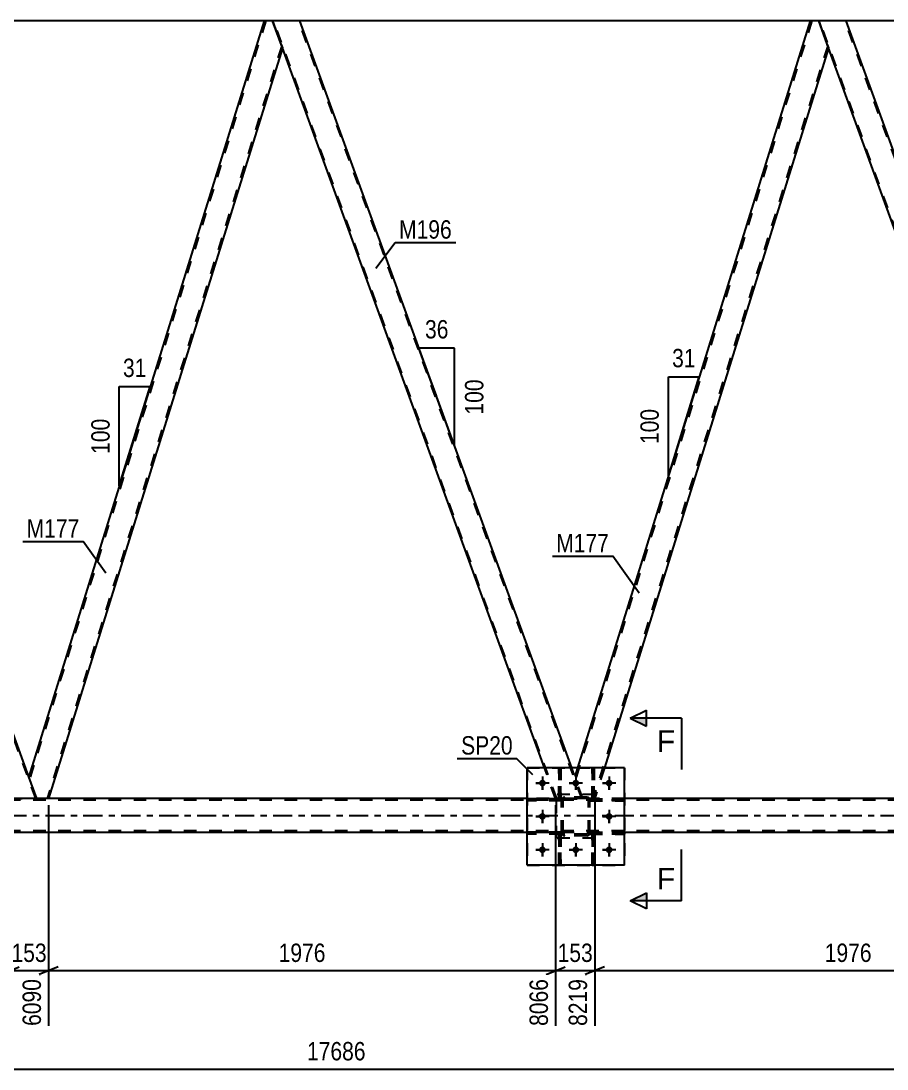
# Model space of a CAD drawing. Header units: millimetres. Extents: x -86 to 755, y -439 to 155.
# Drawn here: x 276.4 to 411.4, y -165.4 to -2 of the extents above; entities that cross this region are included whole.
import ezdxf

# ---------------------------------------------------------------- set-up
doc = ezdxf.new("R2010")
doc.units = ezdxf.units.MM
doc.linetypes.add('DXK_LINE_DOT2', pattern=[3.9198, 1.9599, -1.9599])
doc.linetypes.add('DXK_LINE_DOT3', pattern=[5.9187, 2.979, -0.9799, 0.9799, -0.9799])
doc.styles.add('Arial', font='ARIAL.TTF', dxfattribs={"height": 0.2})
doc.styles.add('Arial Narrow', font='ARIALN.TTF', dxfattribs={"height": 0.2})

# ---------------------------------------------------------------- blocks, each defined once
blk = doc.blocks.new('Part-814185138-3649 - 3452')
at = {"color": 7, "linetype": 'DXK_LINE_DOT2'}
for p, q in [((365.42, -133.6), (365.42, -128.77)), ((365.42, -128.77), (365.74, -128.77)), ((365.74, -128.77), (365.74, -133.6)), ((365.42, -129.37), (365.74, -129.37)), ((365.74, -133.6), (365.42, -133.6))]:
    blk.add_line(p, q, dxfattribs=at)
blk = doc.blocks.new('Part-814185138-3688 - 3452')
at = {"color": 2, "linetype": 'Continuous'}
for p, q in [((234.73, -2), (230.47, -2)), ((277.6, -119.8), (234.73, -2)), ((274.59, -123.22), (232, -6.2))]:
    blk.add_line(p, q, dxfattribs=at)
at = {"color": 7, "linetype": 'DXK_LINE_DOT2'}
for p, q in [((230.47, -2), (232, -6.2)), ((274.76, -123.22), (230.64, -2)), ((278.68, -123.22), (234.56, -2)), ((278.85, -123.22), (277.6, -119.8)), ((274.59, -123.22), (278.85, -123.22))]:
    blk.add_line(p, q, dxfattribs=at)
blk = doc.blocks.new('Part-814185138-3703 - 3452')
at = {"color": 2, "linetype": 'Continuous'}
for p, q in [((319.86, -2), (315.61, -2)), ((362.23, -118.4), (319.86, -2)), ((357.97, -118.4), (317.14, -6.2))]:
    blk.add_line(p, q, dxfattribs=at)
at = {"color": 7, "linetype": 'DXK_LINE_DOT2'}
for p, q in [((315.61, -2), (317.14, -6.2)), ((359.9, -123.22), (315.78, -2)), ((363.81, -123.22), (319.69, -2)), ((359.73, -123.22), (357.97, -118.4)), ((363.98, -123.22), (362.23, -118.4)), ((363.98, -123.22), (359.73, -123.22))]:
    blk.add_line(p, q, dxfattribs=at)
blk = doc.blocks.new('Part-814185138-3708 - 3452')
at = {"color": 2, "linetype": 'Continuous'}
for p, q in [((314.29, -2), (277.59, -119.75)), ((315.61, -2), (314.29, -2)), ((317.14, -6.2), (315.61, -2)), ((317.15, -6.25), (280.69, -123.22)), ((278.85, -123.22), (277.6, -119.8))]:
    blk.add_line(p, q, dxfattribs=at)
at = {"color": 7, "linetype": 'DXK_LINE_DOT2'}
for p, q in [((314.54, -2), (277.72, -120.12)), ((317.02, -5.88), (280.44, -123.22)), ((317.14, -6.2), (317.15, -6.25)), ((317.15, -6.25), (317.14, -6.2)), ((277.6, -119.8), (277.59, -119.75)), ((280.69, -123.22), (278.85, -123.22))]:
    blk.add_line(p, q, dxfattribs=at)
blk = doc.blocks.new('Part-814185138-3718 - 3452')
at = {"color": 7, "linetype": 'DXK_LINE_DOT2'}
for p, q in [((355.27, -118.4), (370.47, -118.4)), ((355.27, -118.4), (355.27, -133.6)), ((370.47, -118.4), (370.47, -133.6)), ((355.27, -133.6), (370.47, -133.6))]:
    blk.add_line(p, q, dxfattribs=at)
blk = doc.blocks.new('Part-814185138-3723 - 3452')
at = {"color": 7, "linetype": 'DXK_LINE_DOT2'}
for p, q in [((640.85, -123.46), (37.91, -123.46)), ((370.47, -123.22), (355.27, -123.22)), ((640.85, -128.26), (37.12, -128.26)), ((370.47, -128.5), (355.27, -128.5))]:
    blk.add_line(p, q, dxfattribs=at)
at = {"color": 2, "linetype": 'Continuous'}
for p, q in [((355.27, -123.22), (200.2, -123.22)), ((525.54, -123.22), (370.47, -123.22)), ((355.27, -128.5), (200.2, -128.5)), ((525.54, -128.5), (370.47, -128.5))]:
    blk.add_line(p, q, dxfattribs=at)
at = {"color": 7, "linetype": 'DXK_LINE_DOT3'}
blk.add_line((37.51, -125.86), (640.85, -125.86), dxfattribs=at)
blk = doc.blocks.new('Part-814185138-3728 - 3452')
at = {"color": 2, "linetype": 'Continuous'}
for p, q in [((370.47, -118.4), (355.27, -118.4)), ((355.27, -133.6), (355.27, -118.4)), ((370.47, -133.6), (370.47, -118.4)), ((370.47, -133.6), (355.27, -133.6))]:
    blk.add_line(p, q, dxfattribs=at)
blk = doc.blocks.new('Part-814185138-3860 - 3452')
at = {"color": 7, "linetype": 'DXK_LINE_DOT2'}
for p, q in [((365.87, -122.6), (359.87, -122.6)), ((359.87, -129.4), (359.87, -122.6)), ((365.87, -129.4), (365.87, -122.6)), ((365.87, -129.4), (359.87, -129.4))]:
    blk.add_line(p, q, dxfattribs=at)
blk = doc.blocks.new('Part-814185138-3731 - 3452')
at = {"color": 7, "linetype": 'DXK_LINE_DOT2'}
for p, q in [((360.22, -123.25), (360.22, -118.4)), ((360.22, -118.4), (360.54, -118.4)), ((360.54, -118.4), (360.54, -123.25)), ((360.22, -122.65), (360.54, -122.65)), ((360.54, -123.25), (360.22, -123.25))]:
    blk.add_line(p, q, dxfattribs=at)
blk = doc.blocks.new('Part-814185138-3752 - 3452')
at = {"color": 2, "linetype": 'Continuous'}
for p, q in [((314.29, -2), (234.73, -2)), ((399.42, -2), (319.86, -2)), ((484.56, -2), (405, -2))]:
    blk.add_line(p, q, dxfattribs=at)
at = {"color": 7, "linetype": 'DXK_LINE_DOT2'}
for p, q in [((319.86, -2), (314.29, -2)), ((405, -2), (399.42, -2))]:
    blk.add_line(p, q, dxfattribs=at)
blk = doc.blocks.new('Part-814185138-3758 - 3452')
at = {"color": 7, "linetype": 'DXK_LINE_DOT2'}
for p, q in [((399.67, -2), (362.86, -120.12)), ((402.15, -5.88), (365.58, -123.22)), ((402.27, -6.2), (402.29, -6.25)), ((402.29, -6.25), (402.27, -6.2)), ((363.14, -118.4), (362.72, -119.75)), ((367.33, -118.4), (365.83, -123.22)), ((363.98, -123.22), (362.72, -119.75)), ((365.83, -123.22), (363.98, -123.22))]:
    blk.add_line(p, q, dxfattribs=at)
at = {"color": 2, "linetype": 'Continuous'}
for p, q in [((399.42, -2), (363.14, -118.4)), ((400.74, -2), (399.42, -2)), ((402.27, -6.2), (400.74, -2)), ((402.29, -6.25), (367.33, -118.4))]:
    blk.add_line(p, q, dxfattribs=at)
blk = doc.blocks.new('Part-814185138-3892 - 3452')
at = {"color": 7, "linetype": 'DXK_LINE_DOT2'}
for p, q in [((360.67, -128.44), (355.27, -128.44)), ((355.27, -128.76), (355.27, -128.44)), ((360.67, -128.76), (355.27, -128.76)), ((360.07, -128.76), (360.07, -128.44)), ((360.67, -128.44), (360.67, -128.76))]:
    blk.add_line(p, q, dxfattribs=at)
blk = doc.blocks.new('Part-814185138-3763 - 3452')
at = {"color": 2, "linetype": 'Continuous'}
for p, q in [((405, -2), (400.74, -2)), ((447.87, -119.8), (405, -2)), ((444.86, -123.22), (402.27, -6.2))]:
    blk.add_line(p, q, dxfattribs=at)
at = {"color": 7, "linetype": 'DXK_LINE_DOT2'}
for p, q in [((400.74, -2), (402.27, -6.2)), ((445.03, -123.22), (400.91, -2)), ((448.95, -123.22), (404.83, -2)), ((449.12, -123.22), (447.87, -119.8)), ((444.86, -123.22), (449.12, -123.22))]:
    blk.add_line(p, q, dxfattribs=at)
blk = doc.blocks.new('Part-814185138-3890 - 3452')
at = {"color": 7, "linetype": 'DXK_LINE_DOT2'}
for p, q in [((365.07, -128.76), (365.07, -128.44)), ((365.07, -128.44), (370.47, -128.44)), ((370.47, -128.76), (365.07, -128.76)), ((365.67, -128.76), (365.67, -128.44)), ((370.47, -128.44), (370.47, -128.76))]:
    blk.add_line(p, q, dxfattribs=at)
blk = doc.blocks.new('Part-814185138-3888 - 3452')
at = {"color": 7, "linetype": 'DXK_LINE_DOT2'}
for p, q in [((365.87, -122.6), (359.87, -122.6)), ((359.87, -129.4), (359.87, -122.6)), ((365.87, -129.4), (365.87, -122.6)), ((365.87, -129.4), (359.87, -129.4))]:
    blk.add_line(p, q, dxfattribs=at)
blk = doc.blocks.new('Part-814185138-3778 - 3452')
at = {"color": 7, "linetype": 'DXK_LINE_DOT2'}
for p, q in [((370.47, -123.24), (365.07, -123.24)), ((365.07, -123.24), (365.07, -123.56)), ((365.07, -123.56), (370.47, -123.56)), ((365.67, -123.56), (365.67, -123.24)), ((370.47, -123.56), (370.47, -123.24))]:
    blk.add_line(p, q, dxfattribs=at)
blk = doc.blocks.new('Part-814185138-3781 - 3452')
at = {"color": 7, "linetype": 'DXK_LINE_DOT2'}
for p, q in [((370.47, -128.44), (365.07, -128.44)), ((365.07, -128.44), (365.07, -128.76)), ((365.07, -128.76), (370.47, -128.76)), ((365.67, -128.76), (365.67, -128.44)), ((370.47, -128.76), (370.47, -128.44))]:
    blk.add_line(p, q, dxfattribs=at)
blk = doc.blocks.new('Part-814185138-3784 - 3452')
at = {"color": 7, "linetype": 'DXK_LINE_DOT2'}
for p, q in [((360.67, -123.24), (355.27, -123.24)), ((355.27, -123.24), (355.27, -123.56)), ((360.67, -123.56), (355.27, -123.56)), ((360.07, -123.56), (360.07, -123.24)), ((360.67, -123.56), (360.67, -123.24))]:
    blk.add_line(p, q, dxfattribs=at)
blk = doc.blocks.new('Part-814185138-3787 - 3452')
at = {"color": 7, "linetype": 'DXK_LINE_DOT2'}
for p, q in [((360.67, -128.44), (355.27, -128.44)), ((355.27, -128.44), (355.27, -128.76)), ((360.67, -128.76), (355.27, -128.76)), ((360.07, -128.76), (360.07, -128.44)), ((360.67, -128.76), (360.67, -128.44))]:
    blk.add_line(p, q, dxfattribs=at)
blk = doc.blocks.new('Part-814185138-3813 - 3452')
at = {"color": 7, "linetype": 'DXK_LINE_DOT2'}
for p, q in [((360.54, -128.77), (360.22, -128.77)), ((360.22, -128.77), (360.22, -133.6)), ((360.54, -133.6), (360.54, -128.77)), ((360.22, -129.37), (360.54, -129.37)), ((360.22, -133.6), (360.54, -133.6))]:
    blk.add_line(p, q, dxfattribs=at)
blk = doc.blocks.new('Part-814185138-3836 - 3452')
at = {"color": 7, "linetype": 'DXK_LINE_DOT2'}
for p, q in [((365.74, -128.77), (365.42, -128.77)), ((365.42, -128.77), (365.42, -133.6)), ((365.74, -133.6), (365.74, -128.77)), ((365.42, -129.37), (365.74, -129.37)), ((365.42, -133.6), (365.74, -133.6))]:
    blk.add_line(p, q, dxfattribs=at)
blk = doc.blocks.new('Part-814185138-3847 - 3452')
at = {"color": 7, "linetype": 'DXK_LINE_DOT2'}
for p, q in [((365.42, -123.25), (365.42, -118.4)), ((365.42, -118.4), (365.74, -118.4)), ((365.74, -118.4), (365.74, -123.25)), ((365.42, -122.65), (365.74, -122.65)), ((365.74, -123.25), (365.42, -123.25))]:
    blk.add_line(p, q, dxfattribs=at)
blk = doc.blocks.new('Bolt-814185138-3848 - 3452')
at = {"linetype": 'Continuous'}
for points in [[(358.19, -120.8, -1), (357.15, -120.8, -1)], [(363.39, -120.8, -1), (362.35, -120.8, -1)], [(368.59, -120.8, -1), (367.55, -120.8, -1)], [(358.19, -126, -1), (357.15, -126, -1)], [(368.59, -126, -1), (367.55, -126, -1)], [(358.19, -131.2, -1), (357.15, -131.2, -1)], [(363.39, -131.2, -1), (362.35, -131.2, -1)], [(368.59, -131.2, -1), (367.55, -131.2, -1)]]:
    blk.add_hatch(color=1, dxfattribs=at).paths.add_polyline_path(points)
at = {"color": 1, "linetype": 'Continuous'}
for p, q in [((358.71, -120.8), (356.63, -120.8)), ((357.67, -119.76), (357.67, -121.84)), ((363.91, -120.8), (361.83, -120.8)), ((362.87, -119.76), (362.87, -121.84)), ((369.11, -120.8), (367.03, -120.8)), ((368.07, -119.76), (368.07, -121.84)), ((357.67, -124.96), (357.67, -127.04)), ((368.07, -124.96), (368.07, -127.04)), ((358.71, -126), (356.63, -126)), ((369.11, -126), (367.03, -126)), ((357.67, -130.16), (357.67, -132.24)), ((362.87, -130.16), (362.87, -132.24)), ((368.07, -130.16), (368.07, -132.24)), ((358.71, -131.2), (356.63, -131.2)), ((363.91, -131.2), (361.83, -131.2)), ((369.11, -131.2), (367.03, -131.2))]:
    blk.add_line(p, q, dxfattribs=at)
blk = doc.blocks.new('Bolt-814185138-3849 - 3452')
at = {"color": 1, "linetype": 'Continuous'}
for p, q in [((356.63, -120.8), (357.32, -120.8)), ((357.67, -119.76), (357.67, -120.46)), ((358.71, -120.8), (358.01, -120.8)), ((361.83, -120.8), (362.52, -120.8)), ((362.87, -119.76), (362.87, -120.46)), ((363.91, -120.8), (363.21, -120.8)), ((367.03, -120.8), (367.72, -120.8)), ((368.07, -119.76), (368.07, -120.46)), ((369.11, -120.8), (368.41, -120.8)), ((357.67, -121.84), (357.67, -121.15)), ((362.87, -121.84), (362.87, -121.15)), ((368.07, -121.84), (368.07, -121.15)), ((357.67, -124.96), (357.67, -125.66)), ((368.07, -124.96), (368.07, -125.66)), ((356.63, -126), (357.32, -126)), ((357.67, -127.04), (357.67, -126.35)), ((358.71, -126), (358.01, -126)), ((367.03, -126), (367.72, -126)), ((368.07, -127.04), (368.07, -126.35)), ((369.11, -126), (368.41, -126)), ((357.67, -130.16), (357.67, -130.86)), ((362.87, -130.16), (362.87, -130.86)), ((368.07, -130.16), (368.07, -130.86)), ((356.63, -131.2), (357.32, -131.2)), ((357.67, -132.24), (357.67, -131.55)), ((358.71, -131.2), (358.01, -131.2)), ((361.83, -131.2), (362.52, -131.2)), ((362.87, -132.24), (362.87, -131.55)), ((363.91, -131.2), (363.21, -131.2)), ((367.03, -131.2), (367.72, -131.2)), ((368.07, -132.24), (368.07, -131.55)), ((369.11, -131.2), (368.41, -131.2))]:
    blk.add_line(p, q, dxfattribs=at)
blk = doc.blocks.new('Part-814185138-3855 - 3452')
at = {"color": 7, "linetype": 'DXK_LINE_DOT2'}
for p, q in [((360.22, -133.6), (360.22, -128.77)), ((360.22, -128.77), (360.54, -128.77)), ((360.54, -128.77), (360.54, -133.6)), ((360.22, -129.37), (360.54, -129.37)), ((360.54, -133.6), (360.22, -133.6))]:
    blk.add_line(p, q, dxfattribs=at)
blk = doc.blocks.new('Part-814185138-3859 - 3452')
at = {"color": 7, "linetype": 'DXK_LINE_DOT2'}
for p, q in [((360.67, -123.48), (360.7, -123.3)), ((360.7, -123.3), (360.67, -123.48)), ((360.67, -128.52), (360.67, -123.48)), ((360.91, -123.48), (360.93, -123.39)), ((360.91, -128.52), (360.91, -123.48)), ((360.93, -123.39), (360.98, -123.31)), ((360.96, -123.04), (361.15, -123)), ((361.15, -123), (360.96, -123.04)), ((360.98, -123.31), (361.06, -123.26)), ((361.06, -123.26), (361.15, -123.24)), ((364.59, -123), (361.15, -123)), ((361.15, -123.24), (364.59, -123.24)), ((364.59, -123), (364.77, -123.04)), ((364.77, -123.04), (364.59, -123)), ((364.59, -123.24), (364.68, -123.26)), ((364.68, -123.26), (364.76, -123.31)), ((364.76, -123.31), (364.81, -123.39)), ((364.81, -123.39), (364.83, -123.48)), ((364.83, -128.52), (364.83, -123.48)), ((365.03, -123.3), (365.07, -123.48)), ((365.07, -123.48), (365.03, -123.3)), ((365.07, -128.52), (365.07, -123.48)), ((360.7, -128.71), (360.67, -128.52)), ((360.67, -128.52), (360.7, -128.71)), ((360.93, -128.62), (360.91, -128.52)), ((360.98, -128.69), (360.93, -128.62)), ((361.15, -129), (360.96, -128.97)), ((360.96, -128.97), (361.15, -129)), ((361.06, -128.75), (360.98, -128.69)), ((361.15, -128.76), (361.06, -128.75)), ((364.59, -128.76), (361.15, -128.76)), ((364.59, -129), (361.15, -129)), ((364.68, -128.75), (364.59, -128.76)), ((364.77, -128.97), (364.59, -129)), ((364.59, -129), (364.77, -128.97)), ((364.76, -128.69), (364.68, -128.75)), ((364.81, -128.62), (364.76, -128.69)), ((364.83, -128.52), (364.81, -128.62)), ((365.07, -128.52), (365.03, -128.71)), ((365.03, -128.71), (365.07, -128.52))]:
    blk.add_line(p, q, dxfattribs=at)
at = {"color": 7, "linetype": 'DXK_LINE_DOT3'}
blk.add_line((362.87, -126), (362.87, -126), dxfattribs=at)
at = {"color": 7, "linetype": 'DXK_LINE_DOT2'}
for centre, start, end in [((361.15, -123.48), 112.5, 157.5), ((361.15, -123.48), 112.5, 157.5), ((364.59, -123.48), 22.5, 67.5), ((364.59, -123.48), 22.5, 67.5), ((361.15, -128.52), 202.5, 247.5), ((361.15, -128.52), 202.5, 247.5), ((364.59, -128.52), 292.5, 337.5), ((364.59, -128.52), 292.5, 337.5)]:
    blk.add_arc(centre, 0.48, start, end, dxfattribs=at)
blk = doc.blocks.new('Part-814185138-3861 - 3452')
at = {"color": 7, "linetype": 'DXK_LINE_DOT2'}
for p, q in [((365.07, -123.56), (365.07, -123.24)), ((365.07, -123.24), (370.47, -123.24)), ((370.47, -123.56), (365.07, -123.56)), ((365.67, -123.56), (365.67, -123.24)), ((370.47, -123.24), (370.47, -123.56))]:
    blk.add_line(p, q, dxfattribs=at)
blk = doc.blocks.new('Part-814185138-3864 - 3452')
at = {"color": 2, "linetype": 'Continuous'}
blk.add_line((365.74, -118.4), (365.42, -118.4), dxfattribs=at)
at = {"color": 7, "linetype": 'DXK_LINE_DOT2'}
for p, q in [((365.42, -118.4), (365.42, -123.25)), ((365.74, -123.25), (365.74, -118.4)), ((365.42, -122.65), (365.74, -122.65)), ((365.42, -123.25), (365.74, -123.25))]:
    blk.add_line(p, q, dxfattribs=at)
blk = doc.blocks.new('Part-814185138-3889 - 3452')
at = {"color": 7, "linetype": 'DXK_LINE_DOT2'}
for p, q in [((360.67, -123.48), (360.7, -123.3)), ((360.7, -123.3), (360.67, -123.48)), ((360.67, -128.52), (360.67, -123.48)), ((360.91, -123.48), (360.93, -123.39)), ((360.91, -128.52), (360.91, -123.48)), ((360.93, -123.39), (360.98, -123.31)), ((360.96, -123.04), (361.15, -123)), ((361.15, -123), (360.96, -123.04)), ((360.98, -123.31), (361.06, -123.26)), ((361.06, -123.26), (361.15, -123.24)), ((364.59, -123), (361.15, -123)), ((361.15, -123.24), (364.59, -123.24)), ((364.59, -123), (364.77, -123.04)), ((364.77, -123.04), (364.59, -123)), ((364.59, -123.24), (364.68, -123.26)), ((364.68, -123.26), (364.76, -123.31)), ((364.76, -123.31), (364.81, -123.39)), ((364.81, -123.39), (364.83, -123.48)), ((364.83, -128.52), (364.83, -123.48)), ((365.03, -123.3), (365.07, -123.48)), ((365.07, -123.48), (365.03, -123.3)), ((365.07, -128.52), (365.07, -123.48)), ((360.7, -128.71), (360.67, -128.52)), ((360.67, -128.52), (360.7, -128.71)), ((360.93, -128.62), (360.91, -128.52)), ((360.98, -128.69), (360.93, -128.62)), ((361.15, -129), (360.96, -128.97)), ((360.96, -128.97), (361.15, -129)), ((361.06, -128.75), (360.98, -128.69)), ((361.15, -128.76), (361.06, -128.75)), ((364.59, -128.76), (361.15, -128.76)), ((364.59, -129), (361.15, -129)), ((364.68, -128.75), (364.59, -128.76)), ((364.77, -128.97), (364.59, -129)), ((364.59, -129), (364.77, -128.97)), ((364.76, -128.69), (364.68, -128.75)), ((364.81, -128.62), (364.76, -128.69)), ((364.83, -128.52), (364.81, -128.62)), ((365.07, -128.52), (365.03, -128.71)), ((365.03, -128.71), (365.07, -128.52))]:
    blk.add_line(p, q, dxfattribs=at)
at = {"color": 7, "linetype": 'DXK_LINE_DOT3'}
blk.add_line((362.87, -126), (362.87, -126), dxfattribs=at)
at = {"color": 7, "linetype": 'DXK_LINE_DOT2'}
for centre, start, end in [((361.15, -123.48), 112.5, 157.5), ((361.15, -123.48), 112.5, 157.5), ((364.59, -123.48), 22.5, 67.5), ((364.59, -123.48), 22.5, 67.5), ((361.15, -128.52), 202.5, 247.5), ((361.15, -128.52), 202.5, 247.5), ((364.59, -128.52), 292.5, 337.5), ((364.59, -128.52), 292.5, 337.5)]:
    blk.add_arc(centre, 0.48, start, end, dxfattribs=at)
blk = doc.blocks.new('Part-814185138-3891 - 3452')
at = {"color": 7, "linetype": 'DXK_LINE_DOT2'}
for p, q in [((360.67, -123.24), (355.27, -123.24)), ((355.27, -123.56), (355.27, -123.24)), ((360.67, -123.56), (355.27, -123.56)), ((360.07, -123.56), (360.07, -123.24)), ((360.67, -123.24), (360.67, -123.56))]:
    blk.add_line(p, q, dxfattribs=at)
blk = doc.blocks.new('Part-814185138-3893 - 3452')
at = {"color": 2, "linetype": 'Continuous'}
blk.add_line((360.54, -118.4), (360.22, -118.4), dxfattribs=at)
at = {"color": 7, "linetype": 'DXK_LINE_DOT2'}
for p, q in [((360.22, -118.4), (360.22, -123.25)), ((360.54, -123.25), (360.54, -118.4)), ((360.22, -122.65), (360.54, -122.65)), ((360.22, -123.25), (360.54, -123.25))]:
    blk.add_line(p, q, dxfattribs=at)
blk = doc.blocks.new('AngleDimension-814185138-4967 - 3452')
at = {"color": 7, "linetype": 'Continuous'}
for p, q in [((291.7, -59), (296.52, -59)), ((291.7, -74.47), (296.52, -59)), ((291.7, -74.47), (291.7, -59)), ((292.61, -71.54), (296.52, -59))]:
    blk.add_line(p, q, dxfattribs=at)
at = {"color": 0}
for points in [[(296.54, -58.1), (296.54, -53.9), (291.68, -53.9), (291.68, -58.1)], [(290.8, -63.39), (286.6, -63.39), (286.6, -70.08), (290.8, -70.08)]]:
    blk.add_wipeout(points, dxfattribs=at)
at = {"color": 3, "style": 'Arial Narrow'}
blk.add_text('31', height=2.863, dxfattribs=at).set_placement((292.28, -57.5))
blk.add_text('100', height=2.863, rotation=90.0002, dxfattribs=at).set_placement((290.2, -69.48))
blk = doc.blocks.new('StraightDimension-814185138-4746 - 3452')
at = {"color": 7, "linetype": 'Continuous'}
for p, q in [((359.73, -124.22), (359.73, -158.65)), ((365.83, -124.22), (365.83, -158.65)), ((358.23, -150.63), (361.23, -149.43)), ((359.73, -150.03), (365.83, -150.03)), ((367.33, -149.43), (364.33, -150.63))]:
    blk.add_line(p, q, dxfattribs=at)
at = {"color": 0}
blk.add_wipeout([(366.12, -149.28), (366.12, -145.08), (359.44, -145.08), (359.44, -149.28)], dxfattribs=at)
at = {"color": 0, "linetype": 'Continuous'}
blk.add_wipeout([(365.23, -150.73), (361.03, -150.73), (361.03, -159.25), (365.23, -159.25)], dxfattribs=at)
at = {"color": 3, "style": 'Arial Narrow'}
blk.add_text('153', height=2.863, dxfattribs=at).set_placement((360.04, -148.68))
at = {"color": 3, "linetype": 'Continuous', "style": 'Arial Narrow'}
blk.add_text('8219', height=2.863, rotation=90.0002, dxfattribs=at).set_placement((364.63, -158.65))
blk = doc.blocks.new('StraightDimension-814185138-4540 - 3452')
at = {"color": 7, "linetype": 'Continuous'}
blk.add_line((-0.64, -165.37), (651.71, -165.37), dxfattribs=at)
at = {"color": 0}
blk.add_wipeout([(330.71, -164.62), (330.71, -160.42), (320.37, -160.42), (320.37, -164.62)], dxfattribs=at)
at = {"color": 3, "style": 'Arial Narrow'}
blk.add_text('17686', height=2.863, dxfattribs=at).set_placement((320.97, -164.02))
blk = doc.blocks.new('StraightDimension-814185138-4794 - 3452')
at = {"color": 7, "linetype": 'Continuous'}
for p, q in [((274.59, -124.22), (274.59, -158.65)), ((280.69, -124.22), (280.69, -158.65)), ((273.09, -150.63), (276.09, -149.43)), ((274.59, -150.03), (280.69, -150.03)), ((282.19, -149.43), (279.19, -150.63))]:
    blk.add_line(p, q, dxfattribs=at)
at = {"color": 0}
blk.add_wipeout([(280.99, -149.28), (280.99, -145.08), (274.3, -145.08), (274.3, -149.28)], dxfattribs=at)
at = {"color": 0, "linetype": 'Continuous'}
blk.add_wipeout([(280.09, -150.73), (275.89, -150.73), (275.89, -159.25), (280.09, -159.25)], dxfattribs=at)
at = {"color": 3, "style": 'Arial Narrow'}
blk.add_text('153', height=2.863, dxfattribs=at).set_placement((274.9, -148.68))
at = {"color": 3, "linetype": 'Continuous', "style": 'Arial Narrow'}
blk.add_text('6090', height=2.863, rotation=90.0002, dxfattribs=at).set_placement((279.49, -158.65))
blk = doc.blocks.new('StraightDimension-814185138-4722 - 3452')
at = {"color": 7, "linetype": 'Continuous'}
for p, q in [((365.83, -124.22), (365.83, -158.65)), ((444.86, -124.22), (444.86, -160.48)), ((367.33, -149.43), (364.33, -150.63)), ((365.83, -150.03), (444.86, -150.03)), ((443.36, -150.63), (446.36, -149.43))]:
    blk.add_line(p, q, dxfattribs=at)
at = {"color": 0}
blk.add_wipeout([(409.6, -149.28), (409.6, -145.08), (401.09, -145.08), (401.09, -149.28)], dxfattribs=at)
at = {"color": 0, "linetype": 'Continuous'}
blk.add_wipeout([(444.26, -150.73), (440.06, -150.73), (440.06, -161.08), (444.26, -161.08)], dxfattribs=at)
at = {"color": 3, "style": 'Arial Narrow'}
blk.add_text('1976', height=2.863, dxfattribs=at).set_placement((401.69, -148.68))
at = {"color": 3, "linetype": 'Continuous', "style": 'Arial Narrow'}
blk.add_text('10194', height=2.863, rotation=90.0002, dxfattribs=at).set_placement((443.66, -160.48))
blk = doc.blocks.new('StraightDimension-814185138-4770 - 3452')
at = {"color": 7, "linetype": 'Continuous'}
for p, q in [((280.69, -124.22), (280.69, -158.65)), ((359.73, -124.22), (359.73, -158.65)), ((282.19, -149.43), (279.19, -150.63)), ((280.69, -150.03), (359.73, -150.03)), ((358.23, -150.63), (361.23, -149.43))]:
    blk.add_line(p, q, dxfattribs=at)
at = {"color": 0}
blk.add_wipeout([(324.47, -149.28), (324.47, -145.08), (315.95, -145.08), (315.95, -149.28)], dxfattribs=at)
at = {"color": 0, "linetype": 'Continuous'}
blk.add_wipeout([(359.13, -150.73), (354.93, -150.73), (354.93, -159.25), (359.13, -159.25)], dxfattribs=at)
at = {"color": 3, "style": 'Arial Narrow'}
blk.add_text('1976', height=2.863, dxfattribs=at).set_placement((316.55, -148.68))
at = {"color": 3, "linetype": 'Continuous', "style": 'Arial Narrow'}
blk.add_text('8066', height=2.863, rotation=90.0002, dxfattribs=at).set_placement((358.53, -158.65))
blk = doc.blocks.new('AngleDimension-814185138-4981 - 3452')
at = {"color": 7, "linetype": 'Continuous'}
for p, q in [((341.14, -60.46), (338.42, -52.99)), ((343.96, -52.99), (338.42, -52.99)), ((343.96, -68.22), (338.42, -52.99)), ((343.96, -68.22), (343.96, -52.99))]:
    blk.add_line(p, q, dxfattribs=at)
at = {"color": 0}
for points in [[(343.62, -52.09), (343.62, -47.89), (338.77, -47.89), (338.77, -52.09)], [(349.06, -57.26), (344.86, -57.26), (344.86, -63.95), (349.06, -63.95)]]:
    blk.add_wipeout(points, dxfattribs=at)
at = {"color": 3, "style": 'Arial Narrow'}
blk.add_text('36', height=2.863, dxfattribs=at).set_placement((339.37, -51.49))
blk.add_text('100', height=2.863, rotation=90.0002, dxfattribs=at).set_placement((348.46, -63.35))
blk = doc.blocks.new('AngleDimension-814185138-4995 - 3452')
at = {"color": 7, "linetype": 'Continuous'}
for p, q in [((377.31, -57.48), (382.13, -57.48)), ((377.31, -72.94), (382.13, -57.48)), ((377.31, -72.94), (377.31, -57.48)), ((379.34, -66.43), (382.13, -57.48))]:
    blk.add_line(p, q, dxfattribs=at)
at = {"color": 0}
for points in [[(382.15, -56.58), (382.15, -52.38), (377.29, -52.38), (377.29, -56.58)], [(376.41, -61.87), (372.21, -61.87), (372.21, -68.55), (376.41, -68.55)]]:
    blk.add_wipeout(points, dxfattribs=at)
at = {"color": 3, "style": 'Arial Narrow'}
blk.add_text('31', height=2.863, dxfattribs=at).set_placement((377.89, -55.98))
blk.add_text('100', height=2.863, rotation=90.0002, dxfattribs=at).set_placement((375.81, -67.95))
blk = doc.blocks.new('Mark-814185138-3699 - 3452')
at = {"color": 0}
blk.add_wipeout([(343.55, -35.93), (343.55, -32.93), (335.32, -32.93), (335.32, -35.93)], dxfattribs=at)
blk.add_wipeout([(343.55, -35.93), (343.55, -32.93), (335.32, -32.93), (335.32, -35.93)], dxfattribs=at)
at = {"color": 30, "linetype": 'Continuous'}
for p, q in [((331.71, -40.54), (334.72, -36.53)), ((334.72, -36.53), (344.15, -36.53))]:
    blk.add_line(p, q, dxfattribs=at)
at = {"color": 3, "style": 'Arial Narrow'}
blk.add_text('M196', height=2.863, dxfattribs=at).set_placement((335.32, -35.93))
blk = doc.blocks.new('Mark-814185138-3704 - 3452')
at = {"color": 0}
blk.add_wipeout([(285.48, -82.53), (285.48, -79.53), (277.26, -79.53), (277.26, -82.53)], dxfattribs=at)
blk.add_wipeout([(285.48, -82.53), (285.48, -79.53), (277.26, -79.53), (277.26, -82.53)], dxfattribs=at)
at = {"color": 30, "linetype": 'Continuous'}
for p in [(276.66, -83.13), (289.61, -88.08)]:
    blk.add_line(p, (286.08, -83.13), dxfattribs=at)
at = {"color": 3, "style": 'Arial Narrow'}
blk.add_text('M177', height=2.863, dxfattribs=at).set_placement((277.26, -82.53))
blk = doc.blocks.new('Mark-814185138-3724 - 3452')
at = {"color": 0}
blk.add_wipeout([(353.03, -116.35), (353.03, -113.35), (345, -113.35), (345, -116.35)], dxfattribs=at)
blk.add_wipeout([(353.03, -116.35), (353.03, -113.35), (345, -113.35), (345, -116.35)], dxfattribs=at)
at = {"color": 30, "linetype": 'Continuous'}
for p in [(344.4, -116.95), (356.15, -119.53)]:
    blk.add_line(p, (353.63, -116.95), dxfattribs=at)
at = {"color": 3, "style": 'Arial Narrow'}
blk.add_text('SP20', height=2.863, dxfattribs=at).set_placement((345, -116.35))
blk = doc.blocks.new('Mark-814185138-3754 - 3452')
at = {"color": 0}
blk.add_wipeout([(368.05, -84.81), (368.05, -81.81), (359.82, -81.81), (359.82, -84.81)], dxfattribs=at)
blk.add_wipeout([(368.05, -84.81), (368.05, -81.81), (359.82, -81.81), (359.82, -84.81)], dxfattribs=at)
at = {"color": 30, "linetype": 'Continuous'}
for p in [(359.22, -85.41), (372.74, -91.17)]:
    blk.add_line(p, (368.65, -85.41), dxfattribs=at)
at = {"color": 3, "style": 'Arial Narrow'}
blk.add_text('M177', height=2.863, dxfattribs=at).set_placement((359.82, -84.81))
blk = doc.blocks.new('SectionMark-814185138-5193 - 3452')
at = {"linetype": 'Continuous'}
for points in [[(373.87, -110.68), (373.87, -111.93), (371.37, -110.68)], [(373.87, -137.88), (373.87, -139.13), (371.37, -139.13)]]:
    blk.add_hatch(color=6, dxfattribs=at).paths.add_polyline_path(points)
at = {"color": 6, "linetype": 'Continuous'}
for p, q in [((371.37, -110.68), (373.87, -109.43)), ((373.87, -111.93), (373.87, -109.43)), ((379.37, -110.68), (371.37, -110.68)), ((371.37, -110.68), (373.87, -111.93)), ((379.37, -110.68), (379.37, -118.68)), ((379.37, -139.13), (379.37, -131.13)), ((371.37, -139.13), (373.87, -137.88)), ((373.87, -137.88), (373.87, -140.38)), ((379.37, -139.13), (371.37, -139.13)), ((373.87, -140.38), (371.37, -139.13))]:
    blk.add_line(p, q, dxfattribs=at)
at = {"color": 0, "linetype": 'Continuous'}
for points in [[(378.37, -115.93), (378.37, -112.43), (375.52, -112.43), (375.52, -115.93)], [(378.37, -137.38), (378.37, -133.88), (375.52, -133.88), (375.52, -137.38)]]:
    blk.add_wipeout(points, dxfattribs=at)
at = {"color": 3, "linetype": 'Continuous', "style": 'Arial'}
for p in [(375.52, -115.93), (375.52, -137.38)]:
    blk.add_text('F', height=3.34, dxfattribs=at).set_placement(p)

msp = doc.modelspace()

# ---------------------------------------------------------------- block references
for name in ['Part-814185138-3752 - 3452', 'Part-814185138-3688 - 3452', 'Part-814185138-3708 - 3452', 'Part-814185138-3703 - 3452', 'Part-814185138-3758 - 3452', 'Part-814185138-3763 - 3452', 'Part-814185138-3718 - 3452', 'Part-814185138-3728 - 3452', 'Part-814185138-3731 - 3452', 'Part-814185138-3893 - 3452', 'Part-814185138-3847 - 3452', 'Part-814185138-3864 - 3452', 'Bolt-814185138-3848 - 3452', 'Bolt-814185138-3849 - 3452', 'Part-814185138-3723 - 3452', 'Part-814185138-3784 - 3452', 'Part-814185138-3891 - 3452', 'Part-814185138-3860 - 3452', 'Part-814185138-3888 - 3452', 'Part-814185138-3859 - 3452', 'Part-814185138-3889 - 3452', 'Part-814185138-3778 - 3452', 'Part-814185138-3861 - 3452', 'Part-814185138-3892 - 3452', 'Part-814185138-3787 - 3452', 'Part-814185138-3813 - 3452', 'Part-814185138-3855 - 3452', 'Part-814185138-3890 - 3452', 'Part-814185138-3781 - 3452', 'Part-814185138-3649 - 3452', 'Part-814185138-3836 - 3452']:
    msp.add_blockref(name, (0, 0))

# ---------------------------------------------------------------- next in the draw order: block references
for name in ['AngleDimension-814185138-4967 - 3452', 'StraightDimension-814185138-4746 - 3452']:
    msp.add_blockref(name, (0, 0))

# ---------------------------------------------------------------- next in the draw order: block references
msp.add_blockref('StraightDimension-814185138-4540 - 3452', (0, 0))

# ---------------------------------------------------------------- next in the draw order: block references
for name in ['Mark-814185138-3699 - 3452', 'AngleDimension-814185138-4981 - 3452', 'AngleDimension-814185138-4995 - 3452', 'Mark-814185138-3704 - 3452', 'Mark-814185138-3754 - 3452', 'Mark-814185138-3724 - 3452', 'StraightDimension-814185138-4794 - 3452', 'StraightDimension-814185138-4722 - 3452']:
    msp.add_blockref(name, (0, 0))

# ---------------------------------------------------------------- next in the draw order: block references
for name in ['SectionMark-814185138-5193 - 3452', 'StraightDimension-814185138-4770 - 3452']:
    msp.add_blockref(name, (0, 0))

doc.saveas('drawing.dxf')
